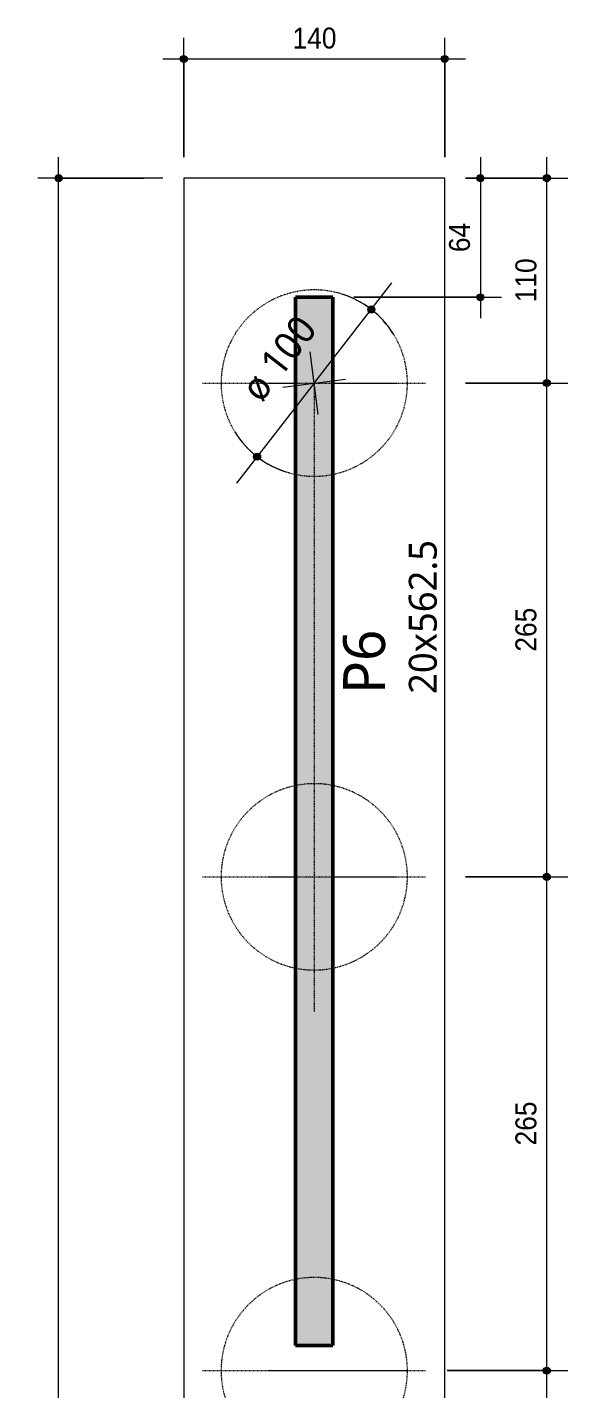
# Model space of a CAD drawing. Header units: centimetres. Extents: x -3523 to 38560, y -3196 to 88043.
# Drawn here: x 19834 to 20124, y -52 to 678 of the extents above; entities that cross this region are included whole.
import ezdxf

# ---------------------------------------------------------------- set-up
doc = ezdxf.new("R2010")
doc.units = ezdxf.units.CM
doc.linetypes.add('Hidden', pattern=[0.714375, 0.47625, -0.238125])
doc.linetypes.add('Traço', pattern=[0.635, 0.3175, -0.3175])
for name, color, linetype, lineweight in [('A-ANNO-DIMS', 7, 'Continuous', 9), ('A-ANNO-DIMS-75', 7, 'Continuous', 9), ('S-COLS', 7, 'Continuous', 25), ('S-COLS-IDEN', 7, 'Continuous', 9), ('S-FNDN', 7, 'Continuous', 25), ('S-FNDN-HDLN', 7, 'Traço', 18)]:
    doc.layers.add(name, color=color, linetype=linetype, lineweight=lineweight)
doc.styles.add('Arial_1', font='arial.ttf', dxfattribs={"width": 0.9, "height": 11.25})
doc.styles.add('Gadugi', font='gadugi.ttf', dxfattribs={"height": 15})
doc.styles.add('Gadugi_1', font='gadugi.ttf', dxfattribs={"height": 22.5})
doc.dimstyles.new('PED_1_5mm_ESQ_5', dxfattribs={"dimscale": 30.48, "dimtxt": 11.477918, "dimasz": 0.492126, "dimexe": 0.369094, "dimexo": 0.369094, "dimgap": 0.073819, "dimtad": 1, "dimdec": 1, "dimrnd": 0.5, "dimdsep": 46, "dimtxsty": 'Arial_1', "dimblk1": 'DOTSMALL', "dimblk2": 'DOTSMALL', "dimsah": 1, "dimcen": 0.09, "dimdle": 0.369094, "dimazin": 0, "dimtfac": 1, "dimtdec": 4, "dimtix": 1, "dimtmove": 0, "dimatfit": 3, "dimfxl": 1, "dimtvp": 1, "dimtolj": 1, "dimtzin": 0, "dimarcsym": 2})
doc.dimstyles.new('PED_Diâmetro_-_2_5_mm_GADUGI_1', dxfattribs={"dimscale": 30.48, "dimtxt": 15.557435, "dimasz": 0.492126, "dimexe": 0.590551, "dimexo": 0, "dimgap": 0.369094, "dimtad": 1, "dimjust": 3, "dimrnd": 0.01, "dimdsep": 46, "dimtxsty": 'Gadugi', "dimblk1": 'DOTSMALL', "dimblk2": 'DOTSMALL', "dimsah": 1, "dimcen": 0.09, "dimdle": 0.590551, "dimazin": 0, "dimtfac": 1, "dimtdec": 4, "dimtix": 1, "dimtmove": 0, "dimatfit": 2, "dimfxl": 1, "dimtvp": 1, "dimtolj": 1, "dimtzin": 0, "dimarcsym": 2})

# ---------------------------------------------------------------- blocks, each defined once
blk = doc.blocks.new('PED_BLRET-6ESTLINEAR_R01_2020 - 1465x140x275-3765329-DT016  - BL6100A')
at = {"layer": 'S-FNDN', "linetype": 'Hidden', "lineweight": 18}
for p, q in [((-402.5, 60), (-402.5, 10)), ((-5, 10), (-5, 60)), ((127.5, 60), (127.5, -60)), ((392.5, 60), (392.5, 10)), ((657.5, 60), (657.5, 10)), ((-745.93, 0), (-797.5, 0)), ((-137.5, 0), (-145.98, 0)), ((-115, 0), (-79.92, 0)), ((-402.5, -10), (-402.5, -60)), ((-5, -60), (-5, -10)), ((392.5, -10), (392.5, -60)), ((657.5, -10), (657.5, -60))]:
    blk.add_line(p, q, dxfattribs=at)
at = {"layer": 'S-FNDN-HDLN'}
for p, q in [((-402.5, 10), (-402.5, -10)), ((-5, -10), (-5, 10)), ((392.5, 10), (392.5, -10)), ((657.5, 10), (657.5, -10)), ((-402.5, 0), (-745.93, 0)), ((-145.99, 0), (-342.5, 0)), ((-79.91, 0), (55, 0)), ((657.5, 0), (320, 0))]:
    blk.add_line(p, q, dxfattribs=at)
for centre, start, end in [((-667.5, 0), 11.56867, 168.43133), ((-402.5, 0), 11.56867, 168.43133), ((-137.5, 0), 360, 168.43133), ((127.5, 0), 11.56868, 348.43131), ((392.5, 0), 11.56868, 168.43132), ((657.5, 0), 360, 168.43132), ((-667.5, 0), 168.43702, 191.56301), ((-667.5, 0), 360, 11.56298), ((-402.5, 0), 168.43702, 191.563), ((-402.5, 0), 360, 11.56298), ((-137.5, 0), 168.43702, 191.563), ((127.5, 0), 360, 11.56299), ((392.5, 0), 168.43701, 191.563), ((392.5, 0), 360, 11.56299), ((657.5, 0), 168.43701, 191.56299), ((-667.5, 0), 348.43699, 360), ((-137.5, 0), 191.56869, 360), ((127.5, 0), 348.437, 360), ((392.5, 0), 348.437, 360), ((657.5, 0), 191.56868, 360), ((-402.5, 0), 348.437, 360), ((-667.5, 0), 191.5687, 348.4313), ((-402.5, 0), 191.5687, 348.4313), ((392.5, 0), 191.56869, 348.43131)]:
    blk.add_arc(centre, 50, start, end, dxfattribs=at)
blk = doc.blocks.new('DIMBLOCK403-DT016  - BL6100A')
at = {"layer": 'A-ANNO-DIMS-75'}
h = blk.add_hatch(color=256, dxfattribs=at)
edge = h.paths.add_edge_path(flags=0)
edge.add_arc((19850.94, 597.48), 1.88, 0, 360)
h = blk.add_hatch(color=256, dxfattribs=at)
edge = h.paths.add_edge_path(flags=0)
edge.add_arc((19850.94, -947.52), 1.88, 0, 360)
for p, q in [((19850.94, -958.77), (19850.94, 608.73)), ((19906.85, 597.48), (19839.69, 597.48)), ((19850.94, 597.48), (19896.67, 597.48)), ((19906.85, -947.52), (19839.69, -947.52)), ((19850.94, -947.52), (19896.67, -947.52))]:
    blk.add_line(p, q, dxfattribs=at)
for centre in [(19850.94, 597.48), (19850.94, -947.52)]:
    blk.add_circle(centre, 1.88, dxfattribs=at)
at = {"layer": 'A-ANNO-DIMS-75', "color": 0, "insert": (19834.08, -190.55), "char_height": 11.25, "width": 37.2944, "attachment_point": 1, "rotation": 90, "line_spacing_factor": 0.941778, "style": 'Arial_1'}
blk.add_mtext('1545', dxfattribs=at)
blk = doc.blocks.new('_DotSmall')
at = {"color": 0, "linetype": 'ByBlock', "const_width": 0.5}
blk.add_lwpolyline([(-0.0625, 0, 1), (0.0625, 0, 1)], format="xyb", close=True, dxfattribs=at)
blk = doc.blocks.new('DIMBLOCK404-DT016  - BL6100A')
at = {"layer": 'A-ANNO-DIMS-75'}
h = blk.add_hatch(color=256, dxfattribs=at)
edge = h.paths.add_edge_path(flags=0)
edge.add_arc((19918.1, 661.43), 1.88, 0, 360)
h = blk.add_hatch(color=256, dxfattribs=at)
edge = h.paths.add_edge_path(flags=0)
edge.add_arc((20058.1, 661.43), 1.88, 0, 360)
for p, q in [((19918.1, 608.73), (19918.1, 672.68)), ((20058.1, 608.73), (20058.1, 672.68)), ((19906.85, 661.43), (20069.35, 661.43)), ((19918.1, 661.43), (19918.1, 608.73)), ((20058.1, 661.43), (20058.1, 608.73))]:
    blk.add_line(p, q, dxfattribs=at)
for centre in [(19918.1, 661.43), (20058.1, 661.43)]:
    blk.add_circle(centre, 1.88, dxfattribs=at)
at = {"layer": 'A-ANNO-DIMS-75', "color": 0, "insert": (19976.45, 678.28), "char_height": 11.25, "width": 27.9708, "attachment_point": 1, "rotation": 360, "line_spacing_factor": 0.941778, "style": 'Arial_1'}
blk.add_mtext('140', dxfattribs=at)
blk = doc.blocks.new('DIMBLOCK410-DT016  - BL6100A')
at = {"layer": 'A-ANNO-DIMS-75'}
h = blk.add_hatch(color=256, dxfattribs=at)
edge = h.paths.add_edge_path(flags=0)
edge.add_arc((20112.9, -42.52), 1.87, 0, 360)
h = blk.add_hatch(color=256, dxfattribs=at)
edge = h.paths.add_edge_path(flags=0)
edge.add_arc((20112.9, -307.52), 1.88, 0, 360)
for p, q in [((20059.35, -42.52), (20124.15, -42.52)), ((20112.9, -42.52), (20059.35, -42.52)), ((20112.9, -307.52), (20112.9, -42.52)), ((20069.35, -307.52), (20124.15, -307.52)), ((20112.9, -307.52), (20069.35, -307.52))]:
    blk.add_line(p, q, dxfattribs=at)
for centre, radius in [((20112.9, -42.52), 1.87), ((20112.9, -307.52), 1.88)]:
    blk.add_circle(centre, radius, dxfattribs=at)
at = {"layer": 'A-ANNO-DIMS-75', "color": 0, "insert": (20096.05, -186.67), "char_height": 11.25, "width": 27.9708, "attachment_point": 1, "rotation": 90, "line_spacing_factor": 0.941778, "style": 'Arial_1'}
blk.add_mtext('265', dxfattribs=at)
blk = doc.blocks.new('DIMBLOCK411-DT016  - BL6100A')
at = {"layer": 'A-ANNO-DIMS-75'}
h = blk.add_hatch(color=256, dxfattribs=at)
edge = h.paths.add_edge_path(flags=0)
edge.add_arc((20112.9, 222.48), 1.88, 0, 360)
h = blk.add_hatch(color=256, dxfattribs=at)
edge = h.paths.add_edge_path(flags=0)
edge.add_arc((20112.9, -42.52), 1.87, 0, 360)
for p, q in [((20069.35, 222.48), (20124.15, 222.48)), ((20112.9, 222.48), (20069.35, 222.48)), ((20112.9, -42.52), (20112.9, 222.48)), ((20059.35, -42.52), (20124.15, -42.52)), ((20112.9, -42.52), (20059.35, -42.52))]:
    blk.add_line(p, q, dxfattribs=at)
for centre, radius in [((20112.9, 222.48), 1.88), ((20112.9, -42.52), 1.87)]:
    blk.add_circle(centre, radius, dxfattribs=at)
at = {"layer": 'A-ANNO-DIMS-75', "color": 0, "insert": (20096.05, 78.33), "char_height": 11.25, "width": 27.9708, "attachment_point": 1, "rotation": 90, "line_spacing_factor": 0.941778, "style": 'Arial_1'}
blk.add_mtext('265', dxfattribs=at)
blk = doc.blocks.new('DIMBLOCK412-DT016  - BL6100A')
at = {"layer": 'A-ANNO-DIMS-75'}
h = blk.add_hatch(color=256, dxfattribs=at)
edge = h.paths.add_edge_path(flags=0)
edge.add_arc((20112.9, 487.48), 1.88, 0, 360)
h = blk.add_hatch(color=256, dxfattribs=at)
edge = h.paths.add_edge_path(flags=0)
edge.add_arc((20112.9, 222.48), 1.88, 0, 360)
for p, q in [((20069.35, 487.48), (20124.15, 487.48)), ((20112.9, 487.48), (20069.35, 487.48)), ((20112.9, 222.48), (20112.9, 487.48)), ((20069.35, 222.48), (20124.15, 222.48)), ((20112.9, 222.48), (20069.35, 222.48))]:
    blk.add_line(p, q, dxfattribs=at)
for centre in [(20112.9, 487.48), (20112.9, 222.48)]:
    blk.add_circle(centre, 1.88, dxfattribs=at)
at = {"layer": 'A-ANNO-DIMS-75', "color": 0, "insert": (20096.05, 343.33), "char_height": 11.25, "width": 27.9708, "attachment_point": 1, "rotation": 90, "line_spacing_factor": 0.941778, "style": 'Arial_1'}
blk.add_mtext('265', dxfattribs=at)
blk = doc.blocks.new('DIMBLOCK413-DT016  - BL6100A')
at = {"layer": 'A-ANNO-DIMS-75'}
h = blk.add_hatch(color=256, dxfattribs=at)
edge = h.paths.add_edge_path(flags=0)
edge.add_arc((20112.9, 597.48), 1.88, 0, 360)
h = blk.add_hatch(color=256, dxfattribs=at)
edge = h.paths.add_edge_path(flags=0)
edge.add_arc((20112.9, 487.48), 1.88, 0, 360)
for p, q in [((20112.9, 487.48), (20112.9, 608.73)), ((20069.35, 597.48), (20124.15, 597.48)), ((20112.9, 597.48), (20069.35, 597.48)), ((20069.35, 487.48), (20124.15, 487.48)), ((20112.9, 487.48), (20069.35, 487.48))]:
    blk.add_line(p, q, dxfattribs=at)
for centre in [(20112.9, 597.48), (20112.9, 487.48)]:
    blk.add_circle(centre, 1.88, dxfattribs=at)
at = {"layer": 'A-ANNO-DIMS-75', "color": 0, "insert": (20096.05, 530.83), "char_height": 11.25, "width": 27.9708, "attachment_point": 1, "rotation": 90, "line_spacing_factor": 0.941778, "style": 'Arial_1'}
blk.add_mtext('110', dxfattribs=at)
blk = doc.blocks.new('DIMBLOCK414-DT016  - BL6100A')
at = {"layer": 'A-ANNO-DIMS-75'}
h = blk.add_hatch(color=256, dxfattribs=at)
edge = h.paths.add_edge_path(flags=0)
edge.add_arc((20018.75, 526.99), 1.88, 0, 360)
h = blk.add_hatch(color=256, dxfattribs=at)
edge = h.paths.add_edge_path(flags=0)
edge.add_arc((19957.46, 447.98), 1.88, 0, 360)
for p, q in [((19988.1, 487.48), (20029.78, 541.21)), ((19990.23, 470.65), (19985.98, 504.32)), ((19971.27, 485.36), (20004.94, 489.61)), ((19988.1, 487.48), (19946.42, 433.76))]:
    blk.add_line(p, q, dxfattribs=at)
for centre in [(20018.75, 526.99), (19957.46, 447.98)]:
    blk.add_circle(centre, 1.88, dxfattribs=at)
for start, end in [(31.57175, 72.82471), (211.57175, 252.82471)]:
    blk.add_arc((19988.1, 487.48), 50, start, end, dxfattribs=at)
at = {"layer": 'A-ANNO-DIMS-75', "color": 0, "insert": (19947.56, 485.53), "char_height": 15, "width": 63.3519, "attachment_point": 1, "rotation": 52.19823, "line_spacing_factor": 1.02016, "style": 'Gadugi'}
blk.add_mtext('ø 100', dxfattribs=at)
blk = doc.blocks.new('DIMBLOCK415-DT016  - BL6100A')
at = {"layer": 'A-ANNO-DIMS-75'}
h = blk.add_hatch(color=256, dxfattribs=at)
edge = h.paths.add_edge_path(flags=0)
edge.add_arc((20077.27, 597.48), 1.88, 0, 360)
h = blk.add_hatch(color=256, dxfattribs=at)
edge = h.paths.add_edge_path(flags=0)
edge.add_arc((20077.27, 533.55), 1.88, 0, 360)
for p, q in [((20077.27, 608.73), (20077.27, 522.3)), ((20069.35, 597.48), (20088.52, 597.48)), ((20077.27, 597.48), (20069.35, 597.48)), ((20009.35, 533.55), (20088.52, 533.55)), ((20077.27, 533.55), (20009.35, 533.55))]:
    blk.add_line(p, q, dxfattribs=at)
for centre in [(20077.27, 597.48), (20077.27, 533.55)]:
    blk.add_circle(centre, 1.88, dxfattribs=at)
at = {"layer": 'A-ANNO-DIMS-75', "color": 0, "insert": (20060.41, 557.75), "char_height": 11.25, "width": 18.6472, "attachment_point": 1, "rotation": 90, "line_spacing_factor": 0.941778, "style": 'Arial_1'}
blk.add_mtext('64', dxfattribs=at)

msp = doc.modelspace()

# ---------------------------------------------------------------- hatches: boundary and pattern name
at = {"layer": 'S-COLS', "true_color": 0x808080}
msp.add_hatch(color=8, dxfattribs=at).paths.add_polyline_path([(19998.104, -28.981), (19998.104, 533.551), (19978.104, 533.551), (19978.104, -28.981)], flags=0)

# ---------------------------------------------------------------- linework, layer by layer
at = {"layer": 'S-COLS', "lineweight": 50}
for p, q in [((19998.104, 533.551), (19978.104, 533.551)), ((19978.104, 533.551), (19978.104, -28.981)), ((19998.104, -28.981), (19998.104, 533.551)), ((19978.104, -28.981), (19998.104, -28.981))]:
    msp.add_line(p, q, dxfattribs=at)
at = {"layer": 'S-FNDN', "lineweight": 18}
for p, q in [((19918.104, 597.485), (19918.104, -947.515)), ((19978.099, 597.485), (19918.104, 597.485)), ((19997.099, 597.485), (19978.099, 597.485)), ((20058.104, 597.485), (19997.099, 597.485)), ((20058.104, 344.868), (20058.104, 597.485)), ((20058.104, 325.868), (20058.104, 344.868)), ((20058.104, 212.622), (20058.104, 325.868)), ((20058.104, 193.622), (20058.104, 212.622)), ((20058.104, -208.251), (20058.104, 193.622))]:
    msp.add_line(p, q, dxfattribs=at)

# ---------------------------------------------------------------- block references
at = {"layer": 'S-FNDN', "linetype": 'Traço', "lineweight": 18, "rotation": 89.99999945828989}
msp.add_blockref('PED_BLRET-6ESTLINEAR_R01_2020 - 1465x140x275-3765329-DT016  - BL6100A', (19988.104, -170.015), dxfattribs=at)

# ---------------------------------------------------------------- texts
at = {"layer": 'S-COLS-IDEN', "attachment_point": 1, "rotation": 90}
for s, insert, char_height, width, style in [('20x562.5', (20038.856, 320.653), 15, 100.41136, 'Gadugi'), ('P6', (20003.621, 320.653), 22.5, 42.68986, 'Gadugi_1')]:
    msp.add_mtext(s, dxfattribs=dict(at, insert=insert, char_height=char_height, width=width, style=style))

# ---------------------------------------------------------------- dimensions: what is measured, and where the dimension line sits
at = {"layer": 'A-ANNO-DIMS'}
for base, p1, p2, angle, override, picture, middle in [((20058.104, 661.428), (19918.104, 597.485), (20058.104, 597.485), 359.999999, {"dimpost": '<>', "dimfxl": 140}, 'DIMBLOCK404-DT016  - BL6100A', (19988.104, 669.422)), ((19850.936, 597.485), (19918.104, -947.515), (19918.104, 597.485), 89.999999, {"dimpost": '<>', "dimfxl": 1545}, 'DIMBLOCK403-DT016  - BL6100A', (19842.942, -175.015)), ((20077.265, 533.551), (20058.104, 597.485), (19998.104, 533.551), 89.999999, {"dimpost": '<>', "dimfxl": 87.678953}, 'DIMBLOCK415-DT016  - BL6100A', (20069.271, 565.518)), ((20112.904, 597.485), (20058.104, 487.485), (20058.104, 597.485), 89.999999, {"dimpost": '<>', "dimfxl": 110}, 'DIMBLOCK413-DT016  - BL6100A', (20104.91, 542.485)), ((20112.904, 487.485), (20058.104, 222.485), (20058.104, 487.485), 89.999999, {"dimpost": '<>', "dimfxl": 265}, 'DIMBLOCK412-DT016  - BL6100A', (20104.91, 354.985)), ((20112.904, 222.485), (20048.104, -42.515), (20058.104, 222.485), 89.999999, {"dimpost": '<>', "dimfxl": 265.188612}, 'DIMBLOCK411-DT016  - BL6100A', (20104.91, 89.985)), ((20112.904, -42.515), (20058.104, -307.515), (20048.104, -42.515), 89.999999, {"dimpost": '<>', "dimfxl": 265.188612}, 'DIMBLOCK410-DT016  - BL6100A', (20104.91, -175.015))]:
    dim = msp.add_linear_dim(base=base, p1=p1, p2=p2, angle=angle, dimstyle='PED_1_5mm_ESQ_5', override=override, dxfattribs=at)
    dim.commit()
    dim.dimension.update_dxf_attribs({"geometry": picture, "text_midpoint": middle})
dim = msp.add_diameter_dim_2p(p1=(20018.75, 526.992), p2=(19957.457, 447.978), dimstyle='PED_Diâmetro_-_2_5_mm_GADUGI_1', override={"dimpost": 'ø<>'}, dxfattribs=at)
dim.commit()
dim.dimension.update_dxf_attribs({"geometry": 'DIMBLOCK414-DT016  - BL6100A', "text_midpoint": (19972.818, 499.343)})

doc.saveas('drawing.dxf')
